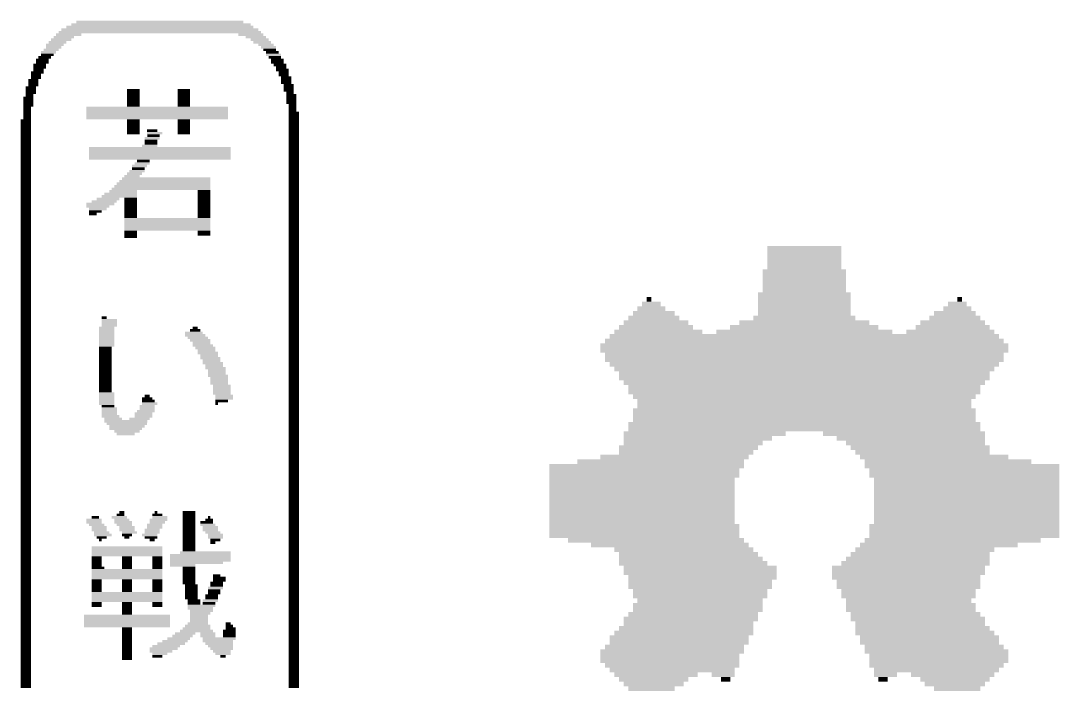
# Model space of a CAD drawing. Extents: x 0 to 83, y 0 to 84.2.
# Drawn here: x 62.9 to 75.42, y 55.99 to 64.02 of the extents above; entities that cross this region are included whole.
import ezdxf

# ---------------------------------------------------------------- set-up
doc = ezdxf.new("R2010")
doc.units = 0
doc.layers.add('21', color=253, linetype='CONTINUOUS')

# ---------------------------------------------------------------- blocks, each defined once
blk = doc.blocks.new('RECT')
blk.add_solid([(-0.5, -0.5), (0.5, -0.5), (-0.5, 0.5), (0.5, 0.5)])

msp = doc.modelspace()

# ---------------------------------------------------------------- block references
at = {"layer": '21'}
for p, xscale, yscale in [((64.5887, 63.9706), 2.1641, 0.0305), ((64.5735, 64.0011), 2.0117, 0.0305), ((63.4762, 63.8487), 0.3048, 0.0305), ((64.5735, 63.8792), 2.4384, 0.0305), ((64.5735, 63.9096), 2.3774, 0.0305), ((64.5735, 63.9401), 2.2555, 0.0305), ((65.6707, 63.8487), 0.3048, 0.0305), ((63.3085, 63.7268), 0.2134, 0.0305), ((63.339, 63.7572), 0.2134, 0.0305), ((63.3847, 63.7877), 0.2438, 0.0305), ((63.4152, 63.8182), 0.2438, 0.0305), ((65.7317, 63.8182), 0.2438, 0.0305), ((65.7774, 63.7877), 0.2134, 0.0305), ((65.8079, 63.7572), 0.2134, 0.0305), ((65.8536, 63.7268), 0.1829, 0.0305), ((63.2323, 63.6353), 0.1829, 0.0305), ((63.2171, 63.6048), 0.1524, 0.0305), ((63.2628, 63.6658), 0.1829, 0.0305), ((63.2933, 63.6963), 0.1829, 0.0305), ((65.8841, 63.6963), 0.1829, 0.0305), ((65.8993, 63.6658), 0.1524, 0.0305), ((65.9298, 63.6353), 0.1524, 0.0305), ((65.9451, 63.6048), 0.1829, 0.0305), ((63.1257, 63.4829), 0.1524, 0.0305), ((63.1561, 63.5439), 0.1524, 0.0305), ((63.1561, 63.5134), 0.1524, 0.0305), ((63.1866, 63.5744), 0.1524, 0.0305), ((65.9603, 63.5744), 0.1524, 0.0305), ((65.9908, 63.5439), 0.1524, 0.0305), ((65.9908, 63.5134), 0.1524, 0.0305), ((66.0213, 63.4829), 0.1524, 0.0305), ((63.0952, 63.3915), 0.1524, 0.0305), ((63.0799, 63.361), 0.1219, 0.0305), ((63.1257, 63.4524), 0.1524, 0.0305), ((63.1104, 63.422), 0.1219, 0.0305), ((66.0365, 63.4524), 0.1219, 0.0305), ((66.0517, 63.422), 0.1524, 0.0305), ((66.067, 63.3915), 0.1219, 0.0305), ((66.067, 63.361), 0.1219, 0.0305), ((63.0495, 63.3), 0.1219, 0.0305), ((63.0495, 63.2696), 0.1219, 0.0305), ((63.0495, 63.2391), 0.1219, 0.0305), ((63.0799, 63.3305), 0.1219, 0.0305), ((66.0975, 63.3305), 0.1219, 0.0305), ((66.0975, 63.3), 0.1219, 0.0305), ((66.0975, 63.2696), 0.1219, 0.0305), ((66.1279, 63.2391), 0.1219, 0.0305), ((63.0037, 63.1172), 0.0914, 0.0305), ((63.019, 63.2086), 0.1219, 0.0305), ((63.019, 63.1781), 0.1219, 0.0305), ((63.019, 63.1476), 0.1219, 0.0305), ((64.2534, 63.1781), 0.1524, 0.0305), ((64.2534, 63.1476), 0.1524, 0.0305), ((64.2534, 63.1172), 0.1524, 0.0305), ((64.863, 63.1781), 0.1524, 0.0305), ((64.863, 63.1476), 0.1524, 0.0305), ((64.863, 63.1172), 0.1524, 0.0305), ((66.1279, 63.2086), 0.1219, 0.0305), ((66.1279, 63.1781), 0.1219, 0.0305), ((66.1584, 63.1172), 0.1219, 0.0305), ((66.1432, 63.1476), 0.0914, 0.0305), ((62.9885, 63.0867), 0.1219, 0.0305), ((62.9885, 63.0562), 0.1219, 0.0305), ((62.9885, 63.0257), 0.1219, 0.0305), ((62.9885, 62.9952), 0.1219, 0.0305), ((64.2534, 63.0867), 0.1524, 0.0305), ((64.2534, 63.0562), 0.1524, 0.0305), ((64.2534, 63.0257), 0.1524, 0.0305), ((64.2534, 62.9952), 0.1524, 0.0305), ((64.863, 63.0867), 0.1524, 0.0305), ((64.863, 63.0562), 0.1524, 0.0305), ((64.863, 63.0257), 0.1524, 0.0305), ((64.863, 62.9952), 0.1524, 0.0305), ((66.1584, 63.0867), 0.1219, 0.0305), ((66.1584, 63.0562), 0.1219, 0.0305), ((66.1584, 63.0257), 0.1219, 0.0305), ((66.1737, 62.9952), 0.0914, 0.0305), ((62.9733, 62.9648), 0.0914, 0.0305), ((62.9733, 62.9343), 0.0914, 0.0305), ((62.9733, 62.9038), 0.0914, 0.0305), ((62.9733, 62.8733), 0.0914, 0.0305), ((62.9733, 62.8428), 0.0914, 0.0305), ((64.543, 62.9648), 1.7069, 0.0305), ((64.543, 62.9343), 1.7069, 0.0305), ((64.543, 62.9038), 1.7069, 0.0305), ((64.543, 62.8733), 1.7069, 0.0305), ((64.543, 62.8428), 1.7069, 0.0305), ((66.1889, 62.9038), 0.1219, 0.0305), ((66.1889, 62.8733), 0.1219, 0.0305), ((66.1889, 62.8428), 0.1219, 0.0305), ((66.1737, 62.9648), 0.0914, 0.0305), ((66.1737, 62.9343), 0.0914, 0.0305), ((62.958, 62.8124), 0.1219, 0.0305), ((62.958, 62.7819), 0.1219, 0.0305), ((62.958, 62.7514), 0.1219, 0.0305), ((62.958, 62.7209), 0.1219, 0.0305), ((64.2534, 62.8124), 0.1524, 0.0305), ((64.2534, 62.7819), 0.1524, 0.0305), ((64.2534, 62.7514), 0.1524, 0.0305), ((64.2534, 62.7209), 0.1524, 0.0305), ((64.863, 62.8124), 0.1524, 0.0305), ((64.863, 62.7819), 0.1524, 0.0305), ((64.863, 62.7514), 0.1524, 0.0305), ((64.863, 62.7209), 0.1524, 0.0305), ((66.1889, 62.8124), 0.1219, 0.0305), ((66.1889, 62.7819), 0.1219, 0.0305), ((66.1889, 62.7514), 0.1219, 0.0305), ((66.1889, 62.7209), 0.1219, 0.0305), ((62.958, 62.6904), 0.1219, 0.0305), ((62.958, 62.66), 0.1219, 0.0305), ((62.958, 62.6295), 0.1219, 0.0305), ((62.958, 62.599), 0.1219, 0.0305), ((64.2534, 62.6904), 0.1524, 0.0305), ((64.2534, 62.66), 0.1524, 0.0305), ((64.482, 62.599), 0.1829, 0.0305), ((64.482, 62.6904), 0.1219, 0.0305), ((64.5125, 62.66), 0.1829, 0.0305), ((64.4973, 62.6295), 0.1524, 0.0305), ((64.863, 62.6904), 0.1524, 0.0305), ((64.863, 62.66), 0.1524, 0.0305), ((66.1889, 62.6904), 0.1219, 0.0305), ((66.1889, 62.66), 0.1219, 0.0305), ((66.1889, 62.6295), 0.1219, 0.0305), ((66.1889, 62.599), 0.1219, 0.0305), ((62.958, 62.5685), 0.1219, 0.0305), ((62.958, 62.538), 0.1219, 0.0305), ((62.958, 62.5076), 0.1219, 0.0305), ((62.958, 62.4771), 0.1219, 0.0305), ((64.5735, 62.4771), 1.7069, 0.0305), ((64.4515, 62.5076), 0.1829, 0.0305), ((64.4668, 62.5685), 0.1524, 0.0305), ((64.4668, 62.538), 0.1524, 0.0305), ((66.1889, 62.5685), 0.1219, 0.0305), ((66.1889, 62.538), 0.1219, 0.0305), ((66.1889, 62.5076), 0.1219, 0.0305), ((66.1889, 62.4771), 0.1219, 0.0305), ((62.958, 62.4466), 0.1219, 0.0305), ((62.958, 62.4161), 0.1219, 0.0305), ((62.958, 62.3856), 0.1219, 0.0305), ((62.958, 62.3552), 0.1219, 0.0305), ((64.5735, 62.4466), 1.7069, 0.0305), ((64.5735, 62.4161), 1.7069, 0.0305), ((64.5735, 62.3856), 1.7069, 0.0305), ((64.5735, 62.3552), 1.7069, 0.0305), ((66.1889, 62.4466), 0.1219, 0.0305), ((66.1889, 62.4161), 0.1219, 0.0305), ((66.1889, 62.3856), 0.1219, 0.0305), ((66.1889, 62.3552), 0.1219, 0.0305), ((62.958, 62.3247), 0.1219, 0.0305), ((62.958, 62.2942), 0.1219, 0.0305), ((62.958, 62.2637), 0.1219, 0.0305), ((62.958, 62.2332), 0.1219, 0.0305), ((64.3296, 62.2637), 0.1829, 0.0305), ((64.3144, 62.2332), 0.1524, 0.0305), ((64.3601, 62.2942), 0.1829, 0.0305), ((64.3753, 62.3247), 0.1524, 0.0305), ((66.1889, 62.3247), 0.1219, 0.0305), ((66.1889, 62.2942), 0.1219, 0.0305), ((66.1889, 62.2637), 0.1219, 0.0305), ((66.1889, 62.2332), 0.1219, 0.0305), ((62.958, 62.2028), 0.1219, 0.0305), ((62.958, 62.1723), 0.1219, 0.0305), ((62.958, 62.1418), 0.1219, 0.0305), ((62.958, 62.1113), 0.1219, 0.0305), ((64.6497, 62.1113), 1.0668, 0.0305), ((64.2382, 62.1418), 0.1829, 0.0305), ((64.2687, 62.1723), 0.1829, 0.0305), ((64.2991, 62.2028), 0.1829, 0.0305), ((66.1889, 62.2028), 0.1219, 0.0305), ((66.1889, 62.1723), 0.1219, 0.0305), ((66.1889, 62.1418), 0.1219, 0.0305), ((66.1889, 62.1113), 0.1219, 0.0305), ((62.958, 62.0808), 0.1219, 0.0305), ((62.958, 62.0504), 0.1219, 0.0305), ((62.958, 62.0199), 0.1219, 0.0305), ((62.958, 61.9894), 0.1219, 0.0305), ((64.5887, 61.9894), 1.1887, 0.0305), ((64.6039, 62.0199), 1.1582, 0.0305), ((64.6192, 62.0504), 1.1278, 0.0305), ((64.6344, 62.0808), 1.0973, 0.0305), ((66.1889, 62.0808), 0.1219, 0.0305), ((66.1889, 62.0504), 0.1219, 0.0305), ((66.1889, 62.0199), 0.1219, 0.0305), ((66.1889, 61.9894), 0.1219, 0.0305), ((62.958, 61.9589), 0.1219, 0.0305), ((62.958, 61.9284), 0.1219, 0.0305), ((62.958, 61.898), 0.1219, 0.0305), ((62.958, 61.8675), 0.1219, 0.0305), ((63.9486, 61.8675), 0.2743, 0.0305), ((64.0858, 61.898), 0.4267, 0.0305), ((64.101, 61.9284), 0.3962, 0.0305), ((64.1315, 61.9589), 0.3353, 0.0305), ((64.2229, 61.8675), 0.1524, 0.0305), ((65.1069, 61.9589), 0.1524, 0.0305), ((65.1069, 61.9284), 0.1524, 0.0305), ((65.1069, 61.898), 0.1524, 0.0305), ((65.1069, 61.8675), 0.1524, 0.0305), ((66.1889, 61.9589), 0.1219, 0.0305), ((66.1889, 61.9284), 0.1219, 0.0305), ((66.1889, 61.898), 0.1219, 0.0305), ((66.1889, 61.8675), 0.1219, 0.0305), ((62.958, 61.837), 0.1219, 0.0305), ((62.958, 61.8065), 0.1219, 0.0305), ((62.958, 61.776), 0.1219, 0.0305), ((62.958, 61.7456), 0.1219, 0.0305), ((62.958, 61.7151), 0.1219, 0.0305), ((63.8572, 61.8065), 0.3353, 0.0305), ((63.8267, 61.776), 0.2743, 0.0305), ((63.8267, 61.7456), 0.2134, 0.0305), ((63.7962, 61.7151), 0.1524, 0.0305), ((63.9029, 61.837), 0.3048, 0.0305), ((64.2229, 61.837), 0.1524, 0.0305), ((64.2229, 61.8065), 0.1524, 0.0305), ((64.2229, 61.776), 0.1524, 0.0305), ((64.2229, 61.7456), 0.1524, 0.0305), ((64.2229, 61.7151), 0.1524, 0.0305), ((65.1069, 61.837), 0.1524, 0.0305), ((65.1069, 61.8065), 0.1524, 0.0305), ((65.1069, 61.776), 0.1524, 0.0305), ((65.1069, 61.7456), 0.1524, 0.0305), ((65.1069, 61.7151), 0.1524, 0.0305), ((66.1889, 61.837), 0.1219, 0.0305), ((66.1889, 61.8065), 0.1219, 0.0305), ((66.1889, 61.776), 0.1219, 0.0305), ((66.1889, 61.7456), 0.1219, 0.0305), ((66.1889, 61.7151), 0.1219, 0.0305), ((62.958, 61.6846), 0.1219, 0.0305), ((62.958, 61.6541), 0.1219, 0.0305), ((62.958, 61.6236), 0.1219, 0.0305), ((62.958, 61.5932), 0.1219, 0.0305), ((63.7657, 61.6846), 0.0914, 0.0305), ((64.2229, 61.6846), 0.1524, 0.0305), ((64.2229, 61.6541), 0.1524, 0.0305), ((64.6649, 61.6236), 1.0363, 0.0305), ((64.6649, 61.5932), 1.0363, 0.0305), ((65.1069, 61.6846), 0.1524, 0.0305), ((65.1069, 61.6541), 0.1524, 0.0305), ((66.1889, 61.6846), 0.1219, 0.0305), ((66.1889, 61.6541), 0.1219, 0.0305), ((66.1889, 61.6236), 0.1219, 0.0305), ((66.1889, 61.5932), 0.1219, 0.0305), ((62.958, 61.5627), 0.1219, 0.0305), ((62.958, 61.5322), 0.1219, 0.0305), ((62.958, 61.5017), 0.1219, 0.0305), ((62.958, 61.4712), 0.1219, 0.0305), ((64.6649, 61.5627), 1.0363, 0.0305), ((64.6649, 61.5322), 1.0363, 0.0305), ((64.6649, 61.5017), 1.0363, 0.0305), ((64.2229, 61.4712), 0.1524, 0.0305), ((65.1069, 61.4712), 0.1524, 0.0305), ((66.1889, 61.5627), 0.1219, 0.0305), ((66.1889, 61.5322), 0.1219, 0.0305), ((66.1889, 61.5017), 0.1219, 0.0305), ((66.1889, 61.4712), 0.1219, 0.0305), ((62.958, 61.4408), 0.1219, 0.0305), ((62.958, 61.4103), 0.1219, 0.0305), ((62.958, 61.3798), 0.1219, 0.0305), ((62.958, 61.3493), 0.1219, 0.0305), ((64.2229, 61.4408), 0.1524, 0.0305), ((64.2229, 61.4103), 0.1524, 0.0305), ((65.1069, 61.4408), 0.1524, 0.0305), ((66.1889, 61.4408), 0.1219, 0.0305), ((66.1889, 61.4103), 0.1219, 0.0305), ((66.1889, 61.3798), 0.1219, 0.0305), ((66.1889, 61.3493), 0.1219, 0.0305), ((62.958, 61.3188), 0.1219, 0.0305), ((62.958, 61.2884), 0.1219, 0.0305), ((62.958, 61.2579), 0.1219, 0.0305), ((62.958, 61.2274), 0.1219, 0.0305), ((66.1889, 61.3188), 0.1219, 0.0305), ((66.1889, 61.2884), 0.1219, 0.0305), ((66.1889, 61.2579), 0.1219, 0.0305), ((66.1889, 61.2274), 0.1219, 0.0305), ((72.3445, 61.2702), 0.8941, 0.0559), ((72.3445, 61.2144), 0.8941, 0.0559), ((62.958, 61.1969), 0.1219, 0.0305), ((62.958, 61.1664), 0.1219, 0.0305), ((62.958, 61.136), 0.1219, 0.0305), ((62.958, 61.1055), 0.1219, 0.0305), ((66.1889, 61.1969), 0.1219, 0.0305), ((66.1889, 61.1664), 0.1219, 0.0305), ((66.1889, 61.136), 0.1219, 0.0305), ((66.1889, 61.1055), 0.1219, 0.0305), ((72.3445, 61.1585), 0.8941, 0.0559), ((72.3445, 61.1026), 0.8941, 0.0559), ((62.958, 61.075), 0.1219, 0.0305), ((62.958, 61.0445), 0.1219, 0.0305), ((62.958, 61.014), 0.1219, 0.0305), ((62.958, 60.9836), 0.1219, 0.0305), ((66.1889, 61.075), 0.1219, 0.0305), ((66.1889, 61.0445), 0.1219, 0.0305), ((66.1889, 61.014), 0.1219, 0.0305), ((66.1889, 60.9836), 0.1219, 0.0305), ((72.3445, 60.9908), 1.0058, 0.0559), ((72.3445, 61.0467), 0.8941, 0.0559), ((62.958, 60.9531), 0.1219, 0.0305), ((62.958, 60.9226), 0.1219, 0.0305), ((62.958, 60.8921), 0.1219, 0.0305), ((62.958, 60.8616), 0.1219, 0.0305), ((66.1889, 60.9531), 0.1219, 0.0305), ((66.1889, 60.9226), 0.1219, 0.0305), ((66.1889, 60.8921), 0.1219, 0.0305), ((66.1889, 60.8616), 0.1219, 0.0305), ((72.3445, 60.935), 1.0058, 0.0559), ((72.3445, 60.8791), 1.0058, 0.0559), ((62.958, 60.8312), 0.1219, 0.0305), ((62.958, 60.8007), 0.1219, 0.0305), ((62.958, 60.7702), 0.1219, 0.0305), ((62.958, 60.7397), 0.1219, 0.0305), ((66.1889, 60.8312), 0.1219, 0.0305), ((66.1889, 60.8007), 0.1219, 0.0305), ((66.1889, 60.7702), 0.1219, 0.0305), ((66.1889, 60.7397), 0.1219, 0.0305), ((72.3445, 60.7114), 1.1176, 0.0559), ((72.3445, 60.8232), 1.0058, 0.0559), ((72.3445, 60.7673), 1.0058, 0.0559), ((62.958, 60.7092), 0.1219, 0.0305), ((62.958, 60.6788), 0.1219, 0.0305), ((62.958, 60.6483), 0.1219, 0.0305), ((62.958, 60.6178), 0.1219, 0.0305), ((62.958, 60.5873), 0.1219, 0.0305), ((66.1889, 60.7092), 0.1219, 0.0305), ((66.1889, 60.6788), 0.1219, 0.0305), ((66.1889, 60.6483), 0.1219, 0.0305), ((66.1889, 60.6178), 0.1219, 0.0305), ((66.1889, 60.5873), 0.1219, 0.0305), ((70.5005, 60.5997), 0.2235, 0.0559), ((70.4726, 60.6556), 0.0559, 0.0559), ((72.3445, 60.6556), 1.1176, 0.0559), ((72.3445, 60.5997), 1.1176, 0.0559), ((74.1886, 60.5997), 0.2235, 0.0559), ((74.2165, 60.6556), 0.0559, 0.0559), ((62.958, 60.5568), 0.1219, 0.0305), ((62.958, 60.5264), 0.1219, 0.0305), ((62.958, 60.4959), 0.1219, 0.0305), ((62.958, 60.4654), 0.1219, 0.0305), ((66.1889, 60.5568), 0.1219, 0.0305), ((66.1889, 60.5264), 0.1219, 0.0305), ((66.1889, 60.4959), 0.1219, 0.0305), ((66.1889, 60.4654), 0.1219, 0.0305), ((70.5284, 60.4879), 0.5029, 0.0559), ((70.5005, 60.5438), 0.3353, 0.0559), ((72.3445, 60.5438), 1.1176, 0.0559), ((72.3445, 60.4879), 1.1176, 0.0559), ((74.1606, 60.4879), 0.5029, 0.0559), ((74.1886, 60.5438), 0.3353, 0.0559), ((62.958, 60.4349), 0.1219, 0.0305), ((62.958, 60.4044), 0.1219, 0.0305), ((62.958, 60.374), 0.1219, 0.0305), ((62.958, 60.3435), 0.1219, 0.0305), ((63.9029, 60.4349), 0.061, 0.0305), ((63.9639, 60.4044), 0.1829, 0.0305), ((63.9639, 60.374), 0.1829, 0.0305), ((63.9639, 60.3435), 0.1829, 0.0305), ((66.1889, 60.4349), 0.1219, 0.0305), ((66.1889, 60.4044), 0.1219, 0.0305), ((66.1889, 60.374), 0.1219, 0.0305), ((66.1889, 60.3435), 0.1219, 0.0305), ((70.5564, 60.3762), 0.7823, 0.0559), ((70.5284, 60.432), 0.6147, 0.0559), ((72.3445, 60.3762), 1.5646, 0.0559), ((72.3445, 60.432), 1.2294, 0.0559), ((74.1327, 60.3762), 0.7823, 0.0559), ((74.1606, 60.432), 0.6147, 0.0559), ((62.958, 60.313), 0.1219, 0.0305), ((62.958, 60.2825), 0.1219, 0.0305), ((62.958, 60.252), 0.1219, 0.0305), ((62.958, 60.2216), 0.1219, 0.0305), ((63.9334, 60.313), 0.1829, 0.0305), ((63.9334, 60.2825), 0.1829, 0.0305), ((63.9334, 60.252), 0.1829, 0.0305), ((63.9334, 60.2216), 0.1829, 0.0305), ((64.9849, 60.252), 0.2134, 0.0305), ((65.0002, 60.2216), 0.2438, 0.0305), ((65.0002, 60.2825), 0.1219, 0.0305), ((65.0002, 60.313), 0.061, 0.0305), ((66.1889, 60.313), 0.1219, 0.0305), ((66.1889, 60.2825), 0.1219, 0.0305), ((66.1889, 60.252), 0.1219, 0.0305), ((66.1889, 60.2216), 0.1219, 0.0305), ((72.3445, 60.2085), 4.6939, 0.0559), ((70.5843, 60.2644), 1.0617, 0.0559), ((70.5564, 60.3203), 0.8941, 0.0559), ((72.3445, 60.2644), 2.1234, 0.0559), ((72.3445, 60.3203), 1.7882, 0.0559), ((74.1048, 60.2644), 1.0617, 0.0559), ((74.1327, 60.3203), 0.8941, 0.0559), ((62.958, 60.1911), 0.1219, 0.0305), ((62.958, 60.1606), 0.1219, 0.0305), ((62.958, 60.1301), 0.1219, 0.0305), ((62.958, 60.0996), 0.1219, 0.0305), ((63.9334, 60.1911), 0.1829, 0.0305), ((63.9334, 60.1606), 0.1829, 0.0305), ((63.9334, 60.1301), 0.1829, 0.0305), ((63.9334, 60.0996), 0.1829, 0.0305), ((65.0307, 60.1911), 0.2438, 0.0305), ((65.0611, 60.1606), 0.2438, 0.0305), ((65.0764, 60.1301), 0.2134, 0.0305), ((65.0916, 60.0996), 0.2438, 0.0305), ((66.1889, 60.1911), 0.1219, 0.0305), ((66.1889, 60.1606), 0.1219, 0.0305), ((66.1889, 60.1301), 0.1219, 0.0305), ((66.1889, 60.0996), 0.1219, 0.0305), ((72.3445, 60.0968), 4.9174, 0.0559), ((72.3445, 60.1526), 4.8057, 0.0559), ((62.958, 60.0692), 0.1219, 0.0305), ((62.958, 60.0387), 0.1219, 0.0305), ((62.958, 60.0082), 0.1219, 0.0305), ((62.958, 59.9777), 0.1219, 0.0305), ((63.9181, 60.0692), 0.1524, 0.0305), ((63.9181, 60.0387), 0.1524, 0.0305), ((63.9181, 60.0082), 0.1524, 0.0305), ((63.9181, 59.9777), 0.1524, 0.0305), ((65.1221, 60.0692), 0.2438, 0.0305), ((65.1373, 60.0387), 0.2134, 0.0305), ((65.1526, 60.0082), 0.2438, 0.0305), ((65.1678, 59.9777), 0.2134, 0.0305), ((66.1889, 60.0692), 0.1219, 0.0305), ((66.1889, 60.0387), 0.1219, 0.0305), ((66.1889, 60.0082), 0.1219, 0.0305), ((66.1889, 59.9777), 0.1219, 0.0305), ((72.3445, 60.0409), 4.9174, 0.0559), ((72.3445, 59.985), 4.8057, 0.0559), ((62.958, 59.9472), 0.1219, 0.0305), ((62.958, 59.9168), 0.1219, 0.0305), ((62.958, 59.8863), 0.1219, 0.0305), ((62.958, 59.8558), 0.1219, 0.0305), ((63.9181, 59.9472), 0.1524, 0.0305), ((63.9181, 59.9168), 0.1524, 0.0305), ((63.9181, 59.8863), 0.1524, 0.0305), ((63.9181, 59.8558), 0.1524, 0.0305), ((65.1831, 59.9472), 0.2438, 0.0305), ((65.1983, 59.9168), 0.2134, 0.0305), ((65.2135, 59.8863), 0.2438, 0.0305), ((65.2288, 59.8558), 0.2134, 0.0305), ((66.1889, 59.9472), 0.1219, 0.0305), ((66.1889, 59.9168), 0.1219, 0.0305), ((66.1889, 59.8863), 0.1219, 0.0305), ((66.1889, 59.8558), 0.1219, 0.0305), ((72.3445, 59.9291), 4.8057, 0.0559), ((72.3445, 59.8732), 4.6939, 0.0559), ((62.958, 59.8253), 0.1219, 0.0305), ((62.958, 59.7948), 0.1219, 0.0305), ((62.958, 59.7644), 0.1219, 0.0305), ((62.958, 59.7339), 0.1219, 0.0305), ((63.9181, 59.8253), 0.1524, 0.0305), ((63.9181, 59.7948), 0.1524, 0.0305), ((63.9181, 59.7644), 0.1524, 0.0305), ((63.9181, 59.7339), 0.1524, 0.0305), ((65.244, 59.8253), 0.2438, 0.0305), ((65.2593, 59.7948), 0.2134, 0.0305), ((65.2593, 59.7644), 0.2134, 0.0305), ((65.2745, 59.7339), 0.2438, 0.0305), ((66.1889, 59.8253), 0.1219, 0.0305), ((66.1889, 59.7948), 0.1219, 0.0305), ((66.1889, 59.7644), 0.1219, 0.0305), ((66.1889, 59.7339), 0.1219, 0.0305), ((72.3445, 59.8174), 4.5822, 0.0559), ((72.3445, 59.7615), 4.4704, 0.0559), ((72.3445, 59.7056), 4.4704, 0.0559), ((62.958, 59.7034), 0.1219, 0.0305), ((62.958, 59.6729), 0.1219, 0.0305), ((62.958, 59.6424), 0.1219, 0.0305), ((62.958, 59.612), 0.1219, 0.0305), ((63.9181, 59.7034), 0.1524, 0.0305), ((63.9181, 59.6729), 0.1524, 0.0305), ((63.9181, 59.6424), 0.1524, 0.0305), ((63.9181, 59.612), 0.1524, 0.0305), ((65.2897, 59.7034), 0.2134, 0.0305), ((65.2897, 59.6729), 0.2134, 0.0305), ((65.2897, 59.6424), 0.2134, 0.0305), ((65.3202, 59.612), 0.2134, 0.0305), ((66.1889, 59.7034), 0.1219, 0.0305), ((66.1889, 59.6729), 0.1219, 0.0305), ((66.1889, 59.6424), 0.1219, 0.0305), ((66.1889, 59.612), 0.1219, 0.0305), ((72.3445, 59.6497), 4.3586, 0.0559), ((72.3445, 59.5938), 4.2469, 0.0559), ((62.958, 59.5815), 0.1219, 0.0305), ((62.958, 59.551), 0.1219, 0.0305), ((62.958, 59.5205), 0.1219, 0.0305), ((62.958, 59.49), 0.1219, 0.0305), ((62.958, 59.4596), 0.1219, 0.0305), ((63.9181, 59.5815), 0.1524, 0.0305), ((63.9181, 59.551), 0.1524, 0.0305), ((63.9334, 59.5205), 0.1829, 0.0305), ((63.9334, 59.49), 0.1829, 0.0305), ((63.9334, 59.4596), 0.1829, 0.0305), ((64.4211, 59.4596), 0.1219, 0.0305), ((64.4211, 59.49), 0.061, 0.0305), ((65.3202, 59.5815), 0.2134, 0.0305), ((65.3202, 59.551), 0.2134, 0.0305), ((65.3202, 59.5205), 0.2134, 0.0305), ((65.3507, 59.49), 0.2134, 0.0305), ((65.3507, 59.4596), 0.2134, 0.0305), ((66.1889, 59.5815), 0.1219, 0.0305), ((66.1889, 59.551), 0.1219, 0.0305), ((66.1889, 59.5205), 0.1219, 0.0305), ((66.1889, 59.49), 0.1219, 0.0305), ((66.1889, 59.4596), 0.1219, 0.0305), ((72.3445, 59.538), 4.2469, 0.0559), ((72.3445, 59.4821), 4.1351, 0.0559), ((62.958, 59.4291), 0.1219, 0.0305), ((62.958, 59.3986), 0.1219, 0.0305), ((62.958, 59.3681), 0.1219, 0.0305), ((62.958, 59.3376), 0.1219, 0.0305), ((63.9334, 59.4291), 0.1829, 0.0305), ((63.9334, 59.3986), 0.1829, 0.0305), ((63.9486, 59.3681), 0.1524, 0.0305), ((63.9639, 59.3376), 0.1829, 0.0305), ((64.4211, 59.3681), 0.1829, 0.0305), ((64.4211, 59.3376), 0.1829, 0.0305), ((64.4363, 59.4291), 0.1524, 0.0305), ((64.4515, 59.3986), 0.1829, 0.0305), ((65.3202, 59.4291), 0.1524, 0.0305), ((65.2593, 59.3986), 0.0305, 0.0305), ((66.1889, 59.4291), 0.1219, 0.0305), ((66.1889, 59.3986), 0.1219, 0.0305), ((66.1889, 59.3681), 0.1219, 0.0305), ((66.1889, 59.3376), 0.1219, 0.0305), ((72.3445, 59.4262), 4.0234, 0.0559), ((72.3445, 59.3703), 4.0234, 0.0559), ((62.958, 59.3072), 0.1219, 0.0305), ((62.958, 59.2767), 0.1219, 0.0305), ((62.958, 59.2462), 0.1219, 0.0305), ((62.958, 59.2157), 0.1219, 0.0305), ((63.9791, 59.2462), 0.2134, 0.0305), ((63.9639, 59.3072), 0.1829, 0.0305), ((63.9639, 59.2767), 0.1829, 0.0305), ((64.0096, 59.2157), 0.2134, 0.0305), ((64.3296, 59.2157), 0.2438, 0.0305), ((64.3753, 59.2767), 0.2134, 0.0305), ((64.3753, 59.2462), 0.2134, 0.0305), ((64.4058, 59.3072), 0.2134, 0.0305), ((66.1889, 59.3072), 0.1219, 0.0305), ((66.1889, 59.2767), 0.1219, 0.0305), ((66.1889, 59.2462), 0.1219, 0.0305), ((66.1889, 59.2157), 0.1219, 0.0305), ((72.3445, 59.3144), 4.1351, 0.0559), ((72.3445, 59.2586), 4.1351, 0.0559), ((72.3445, 59.2027), 4.1351, 0.0559), ((62.958, 59.1852), 0.1219, 0.0305), ((62.958, 59.1547), 0.1219, 0.0305), ((62.958, 59.1243), 0.1219, 0.0305), ((62.958, 59.0938), 0.1219, 0.0305), ((64.162, 59.1852), 0.5182, 0.0305), ((64.1772, 59.1547), 0.4877, 0.0305), ((64.1772, 59.1243), 0.4267, 0.0305), ((64.162, 59.0938), 0.3962, 0.0305), ((66.1889, 59.1852), 0.1219, 0.0305), ((66.1889, 59.1547), 0.1219, 0.0305), ((66.1889, 59.1243), 0.1219, 0.0305), ((66.1889, 59.0938), 0.1219, 0.0305), ((72.3445, 59.1468), 4.2469, 0.0559), ((72.3445, 59.0909), 4.2469, 0.0559), ((62.958, 59.0633), 0.1219, 0.0305), ((62.958, 59.0328), 0.1219, 0.0305), ((62.958, 59.0023), 0.1219, 0.0305), ((62.958, 58.9719), 0.1219, 0.0305), ((64.1772, 59.0633), 0.3048, 0.0305), ((64.162, 59.0328), 0.2134, 0.0305), ((66.1889, 59.0633), 0.1219, 0.0305), ((66.1889, 59.0328), 0.1219, 0.0305), ((66.1889, 59.0023), 0.1219, 0.0305), ((66.1889, 58.9719), 0.1219, 0.0305), ((71.1431, 59.035), 1.9558, 0.0559), ((71.0593, 58.9792), 1.7882, 0.0559), ((73.546, 59.035), 1.9558, 0.0559), ((73.6298, 58.9792), 1.7882, 0.0559), ((62.958, 58.9414), 0.1219, 0.0305), ((62.958, 58.9109), 0.1219, 0.0305), ((62.958, 58.8804), 0.1219, 0.0305), ((62.958, 58.8499), 0.1219, 0.0305), ((66.1889, 58.9414), 0.1219, 0.0305), ((66.1889, 58.9109), 0.1219, 0.0305), ((66.1889, 58.8804), 0.1219, 0.0305), ((66.1889, 58.8499), 0.1219, 0.0305), ((70.9475, 58.8674), 1.6764, 0.0559), ((71.0034, 58.9233), 1.6764, 0.0559), ((73.6857, 58.9233), 1.6764, 0.0559), ((73.7415, 58.8674), 1.6764, 0.0559), ((62.958, 58.8195), 0.1219, 0.0305), ((62.958, 58.789), 0.1219, 0.0305), ((62.958, 58.7585), 0.1219, 0.0305), ((62.958, 58.728), 0.1219, 0.0305), ((66.1889, 58.8195), 0.1219, 0.0305), ((66.1889, 58.789), 0.1219, 0.0305), ((66.1889, 58.7585), 0.1219, 0.0305), ((66.1889, 58.728), 0.1219, 0.0305), ((70.6123, 58.6998), 2.0117, 0.0559), ((70.7799, 58.7556), 1.7882, 0.0559), ((70.9196, 58.8115), 1.6205, 0.0559), ((73.7695, 58.8115), 1.6205, 0.0559), ((73.9092, 58.7556), 1.7882, 0.0559), ((74.0768, 58.6998), 2.0117, 0.0559), ((62.958, 58.6975), 0.1219, 0.0305), ((62.958, 58.6671), 0.1219, 0.0305), ((62.958, 58.6366), 0.1219, 0.0305), ((62.958, 58.6061), 0.1219, 0.0305), ((66.1889, 58.6975), 0.1219, 0.0305), ((66.1889, 58.6671), 0.1219, 0.0305), ((66.1889, 58.6366), 0.1219, 0.0305), ((66.1889, 58.6061), 0.1219, 0.0305), ((70.4446, 58.6439), 2.347, 0.0559), ((70.4167, 58.588), 2.2911, 0.0559), ((74.2445, 58.6439), 2.347, 0.0559), ((74.2724, 58.588), 2.2911, 0.0559), ((62.958, 58.5756), 0.1219, 0.0305), ((62.958, 58.5451), 0.1219, 0.0305), ((62.958, 58.5147), 0.1219, 0.0305), ((62.958, 58.4842), 0.1219, 0.0305), ((66.1889, 58.5756), 0.1219, 0.0305), ((66.1889, 58.5451), 0.1219, 0.0305), ((66.1889, 58.5147), 0.1219, 0.0305), ((66.1889, 58.4842), 0.1219, 0.0305), ((70.3887, 58.4762), 2.2352, 0.0559), ((70.4167, 58.5321), 2.2911, 0.0559), ((74.2724, 58.5321), 2.2911, 0.0559), ((74.3003, 58.4762), 2.2352, 0.0559), ((62.958, 58.4537), 0.1219, 0.0305), ((62.958, 58.4232), 0.1219, 0.0305), ((62.958, 58.3927), 0.1219, 0.0305), ((62.958, 58.3623), 0.1219, 0.0305), ((66.1889, 58.4537), 0.1219, 0.0305), ((66.1889, 58.4232), 0.1219, 0.0305), ((66.1889, 58.3927), 0.1219, 0.0305), ((66.1889, 58.3623), 0.1219, 0.0305), ((70.3887, 58.4204), 2.2352, 0.0559), ((70.3887, 58.3645), 2.2352, 0.0559), ((74.3003, 58.4204), 2.2352, 0.0559), ((74.3003, 58.3645), 2.2352, 0.0559), ((62.958, 58.3318), 0.1219, 0.0305), ((62.958, 58.3013), 0.1219, 0.0305), ((62.958, 58.2708), 0.1219, 0.0305), ((62.958, 58.2403), 0.1219, 0.0305), ((62.958, 58.2099), 0.1219, 0.0305), ((66.1889, 58.3318), 0.1219, 0.0305), ((66.1889, 58.3013), 0.1219, 0.0305), ((66.1889, 58.2708), 0.1219, 0.0305), ((66.1889, 58.2403), 0.1219, 0.0305), ((66.1889, 58.2099), 0.1219, 0.0305), ((70.3887, 58.3086), 2.2352, 0.0559), ((70.3887, 58.2527), 2.2352, 0.0559), ((70.3887, 58.1968), 2.2352, 0.0559), ((74.3003, 58.3086), 2.2352, 0.0559), ((74.3003, 58.2527), 2.2352, 0.0559), ((74.3003, 58.1968), 2.2352, 0.0559), ((62.958, 58.1794), 0.1219, 0.0305), ((62.958, 58.1489), 0.1219, 0.0305), ((62.958, 58.1184), 0.1219, 0.0305), ((62.958, 58.0879), 0.1219, 0.0305), ((64.1163, 58.0879), 0.061, 0.0305), ((64.5277, 58.0879), 0.0305, 0.0305), ((64.924, 58.0879), 0.1524, 0.0305), ((66.1889, 58.1794), 0.1219, 0.0305), ((66.1889, 58.1489), 0.1219, 0.0305), ((66.1889, 58.1184), 0.1219, 0.0305), ((66.1889, 58.0879), 0.1219, 0.0305), ((70.3887, 58.141), 2.2352, 0.0559), ((70.3887, 58.0851), 2.2352, 0.0559), ((74.3003, 58.141), 2.2352, 0.0559), ((74.3003, 58.0851), 2.2352, 0.0559), ((62.958, 58.0575), 0.1219, 0.0305), ((62.958, 58.027), 0.1219, 0.0305), ((62.958, 57.9965), 0.1219, 0.0305), ((62.958, 57.966), 0.1219, 0.0305), ((63.781, 57.9965), 0.1829, 0.0305), ((63.781, 57.966), 0.1829, 0.0305), ((63.7962, 58.027), 0.0914, 0.0305), ((64.0858, 58.027), 0.1829, 0.0305), ((64.1315, 57.966), 0.2134, 0.0305), ((64.1163, 57.9965), 0.1829, 0.0305), ((64.101, 58.0575), 0.0914, 0.0305), ((64.5582, 57.9965), 0.2134, 0.0305), ((64.543, 57.966), 0.1829, 0.0305), ((64.543, 58.0575), 0.1219, 0.0305), ((64.5735, 58.027), 0.1829, 0.0305), ((64.924, 58.0575), 0.1524, 0.0305), ((64.924, 58.027), 0.1524, 0.0305), ((64.924, 57.9965), 0.1524, 0.0305), ((64.924, 57.966), 0.1524, 0.0305), ((65.1373, 57.966), 0.1524, 0.0305), ((65.1678, 57.9965), 0.0914, 0.0305), ((65.1678, 58.027), 0.0305, 0.0305), ((66.1889, 58.0575), 0.1219, 0.0305), ((66.1889, 58.027), 0.1219, 0.0305), ((66.1889, 57.9965), 0.1219, 0.0305), ((66.1889, 57.966), 0.1219, 0.0305), ((70.3887, 58.0292), 2.2352, 0.0559), ((70.3887, 57.9733), 2.2352, 0.0559), ((74.3003, 58.0292), 2.2352, 0.0559), ((74.3003, 57.9733), 2.2352, 0.0559), ((62.958, 57.9356), 0.1219, 0.0305), ((62.958, 57.9051), 0.1219, 0.0305), ((62.958, 57.8746), 0.1219, 0.0305), ((62.958, 57.8441), 0.1219, 0.0305), ((63.8115, 57.9356), 0.1829, 0.0305), ((63.8419, 57.9051), 0.1829, 0.0305), ((63.8419, 57.8746), 0.1829, 0.0305), ((63.8724, 57.8441), 0.1829, 0.0305), ((64.1467, 57.9356), 0.1829, 0.0305), ((64.1772, 57.9051), 0.1829, 0.0305), ((64.1772, 57.8746), 0.1829, 0.0305), ((64.2077, 57.8441), 0.1829, 0.0305), ((64.482, 57.8746), 0.1829, 0.0305), ((64.482, 57.8441), 0.1829, 0.0305), ((64.5125, 57.9356), 0.1829, 0.0305), ((64.5125, 57.9051), 0.1829, 0.0305), ((64.924, 57.9356), 0.1524, 0.0305), ((64.924, 57.9051), 0.1524, 0.0305), ((64.924, 57.8746), 0.1524, 0.0305), ((64.924, 57.8441), 0.1524, 0.0305), ((65.1526, 57.9356), 0.1829, 0.0305), ((65.1831, 57.9051), 0.1829, 0.0305), ((65.1831, 57.8746), 0.1829, 0.0305), ((65.2135, 57.8441), 0.1829, 0.0305), ((66.1889, 57.9356), 0.1219, 0.0305), ((66.1889, 57.9051), 0.1219, 0.0305), ((66.1889, 57.8746), 0.1219, 0.0305), ((66.1889, 57.8441), 0.1219, 0.0305), ((70.4167, 57.9174), 2.2911, 0.0559), ((70.4167, 57.8616), 2.2911, 0.0559), ((74.2724, 57.9174), 2.2911, 0.0559), ((74.2724, 57.8616), 2.2911, 0.0559), ((62.958, 57.8136), 0.1219, 0.0305), ((62.958, 57.7832), 0.1219, 0.0305), ((62.958, 57.7527), 0.1219, 0.0305), ((62.958, 57.7222), 0.1219, 0.0305), ((63.8877, 57.8136), 0.2134, 0.0305), ((63.8724, 57.7832), 0.1219, 0.0305), ((63.8572, 57.7527), 0.0305, 0.0305), ((64.1772, 57.8136), 0.1219, 0.0305), ((64.1772, 57.7832), 0.061, 0.0305), ((64.4515, 57.8136), 0.1829, 0.0305), ((64.4668, 57.7832), 0.1524, 0.0305), ((64.482, 57.7527), 0.061, 0.0305), ((64.924, 57.8136), 0.1524, 0.0305), ((64.924, 57.7832), 0.1524, 0.0305), ((64.924, 57.7527), 0.1524, 0.0305), ((64.924, 57.7222), 0.1524, 0.0305), ((65.244, 57.8136), 0.1829, 0.0305), ((65.244, 57.7832), 0.1829, 0.0305), ((65.244, 57.7527), 0.1219, 0.0305), ((65.2135, 57.7222), 0.061, 0.0305), ((66.1889, 57.8136), 0.1219, 0.0305), ((66.1889, 57.7832), 0.1219, 0.0305), ((66.1889, 57.7527), 0.1219, 0.0305), ((66.1889, 57.7222), 0.1219, 0.0305), ((70.4167, 57.8057), 2.2911, 0.0559), ((70.5564, 57.7498), 2.1234, 0.0559), ((70.724, 57.6939), 1.8999, 0.0559), ((73.9651, 57.6939), 1.8999, 0.0559), ((74.1327, 57.7498), 2.1234, 0.0559), ((74.2724, 57.8057), 2.2911, 0.0559), ((62.958, 57.6917), 0.1219, 0.0305), ((62.958, 57.6612), 0.1219, 0.0305), ((62.958, 57.6308), 0.1219, 0.0305), ((62.958, 57.6003), 0.1219, 0.0305), ((64.1772, 57.6612), 0.8534, 0.0305), ((64.1772, 57.6308), 0.8534, 0.0305), ((64.1772, 57.6003), 0.8534, 0.0305), ((65.1221, 57.6003), 0.6096, 0.0305), ((64.924, 57.6917), 0.1524, 0.0305), ((64.924, 57.6612), 0.1524, 0.0305), ((64.924, 57.6308), 0.1524, 0.0305), ((66.1889, 57.6917), 0.1219, 0.0305), ((66.1889, 57.6612), 0.1219, 0.0305), ((66.1889, 57.6308), 0.1219, 0.0305), ((66.1889, 57.6003), 0.1219, 0.0305), ((70.8917, 57.638), 1.6764, 0.0559), ((70.9475, 57.5822), 1.6764, 0.0559), ((73.7415, 57.5822), 1.6764, 0.0559), ((73.7974, 57.638), 1.6764, 0.0559), ((62.958, 57.5698), 0.1219, 0.0305), ((62.958, 57.5393), 0.1219, 0.0305), ((62.958, 57.5088), 0.1219, 0.0305), ((62.958, 57.4784), 0.1219, 0.0305), ((64.1772, 57.5698), 0.8534, 0.0305), ((63.8115, 57.5393), 0.1219, 0.0305), ((63.8115, 57.5088), 0.1219, 0.0305), ((63.8115, 57.4784), 0.1219, 0.0305), ((64.1772, 57.5393), 0.1219, 0.0305), ((64.1772, 57.5088), 0.1219, 0.0305), ((64.1772, 57.4784), 0.1219, 0.0305), ((64.543, 57.5393), 0.1219, 0.0305), ((64.543, 57.5088), 0.1219, 0.0305), ((64.543, 57.4784), 0.1219, 0.0305), ((65.0611, 57.5698), 0.7315, 0.0305), ((65.0611, 57.5393), 0.7315, 0.0305), ((65.0611, 57.5088), 0.7315, 0.0305), ((65.0154, 57.4784), 0.6401, 0.0305), ((66.1889, 57.5698), 0.1219, 0.0305), ((66.1889, 57.5393), 0.1219, 0.0305), ((66.1889, 57.5088), 0.1219, 0.0305), ((66.1889, 57.4784), 0.1219, 0.0305), ((70.9755, 57.5263), 1.7323, 0.0559), ((71.0034, 57.4704), 1.7882, 0.0559), ((73.6857, 57.4704), 1.7882, 0.0559), ((73.7136, 57.5263), 1.7323, 0.0559), ((62.958, 57.4479), 0.1219, 0.0305), ((62.958, 57.4174), 0.1219, 0.0305), ((62.958, 57.3869), 0.1219, 0.0305), ((62.958, 57.3564), 0.1219, 0.0305), ((63.8267, 57.4174), 0.1524, 0.0305), ((64.1772, 57.3869), 0.8534, 0.0305), ((64.1772, 57.3564), 0.8534, 0.0305), ((63.8115, 57.4479), 0.1219, 0.0305), ((64.1772, 57.4479), 0.1219, 0.0305), ((64.1772, 57.4174), 0.1219, 0.0305), ((64.543, 57.4479), 0.1219, 0.0305), ((64.543, 57.4174), 0.1219, 0.0305), ((64.8478, 57.4479), 0.3048, 0.0305), ((64.924, 57.4174), 0.1524, 0.0305), ((64.924, 57.3869), 0.1524, 0.0305), ((64.924, 57.3564), 0.1524, 0.0305), ((66.1889, 57.4479), 0.1219, 0.0305), ((66.1889, 57.4174), 0.1219, 0.0305), ((66.1889, 57.3869), 0.1219, 0.0305), ((66.1889, 57.3564), 0.1219, 0.0305), ((71.0872, 57.4145), 1.844, 0.0559), ((71.0872, 57.3586), 1.844, 0.0559), ((73.6018, 57.4145), 1.844, 0.0559), ((73.6018, 57.3586), 1.844, 0.0559), ((62.958, 57.326), 0.1219, 0.0305), ((62.958, 57.2955), 0.1219, 0.0305), ((62.958, 57.265), 0.1219, 0.0305), ((62.958, 57.2345), 0.1219, 0.0305), ((64.1772, 57.326), 0.8534, 0.0305), ((64.1772, 57.2955), 0.8534, 0.0305), ((63.8115, 57.265), 0.1219, 0.0305), ((63.8115, 57.2345), 0.1219, 0.0305), ((64.1772, 57.265), 0.1219, 0.0305), ((64.1772, 57.2345), 0.1219, 0.0305), ((64.543, 57.265), 0.1219, 0.0305), ((64.543, 57.2345), 0.1219, 0.0305), ((64.924, 57.326), 0.1524, 0.0305), ((64.924, 57.2955), 0.1524, 0.0305), ((64.924, 57.265), 0.1524, 0.0305), ((64.924, 57.2345), 0.1524, 0.0305), ((65.2593, 57.2345), 0.1524, 0.0305), ((65.2897, 57.2955), 0.1524, 0.0305), ((65.2897, 57.265), 0.1524, 0.0305), ((65.2593, 57.326), 0.0914, 0.0305), ((66.1889, 57.326), 0.1219, 0.0305), ((66.1889, 57.2955), 0.1219, 0.0305), ((66.1889, 57.265), 0.1219, 0.0305), ((66.1889, 57.2345), 0.1219, 0.0305), ((71.0872, 57.2469), 1.7323, 0.0559), ((71.1152, 57.3028), 1.7882, 0.0559), ((73.5739, 57.3028), 1.7882, 0.0559), ((73.6018, 57.2469), 1.7323, 0.0559), ((62.958, 57.204), 0.1219, 0.0305), ((62.958, 57.1736), 0.1219, 0.0305), ((62.958, 57.1431), 0.1219, 0.0305), ((62.958, 57.1126), 0.1219, 0.0305), ((62.958, 57.0821), 0.1219, 0.0305), ((64.1772, 57.1126), 0.8534, 0.0305), ((64.1772, 57.0821), 0.8534, 0.0305), ((63.8115, 57.204), 0.1219, 0.0305), ((63.8115, 57.1736), 0.1219, 0.0305), ((63.8115, 57.1431), 0.1219, 0.0305), ((64.1772, 57.204), 0.1219, 0.0305), ((64.1772, 57.1736), 0.1219, 0.0305), ((64.1772, 57.1431), 0.1219, 0.0305), ((64.543, 57.204), 0.1219, 0.0305), ((64.543, 57.1736), 0.1219, 0.0305), ((64.543, 57.1431), 0.1219, 0.0305), ((64.9545, 57.204), 0.1524, 0.0305), ((64.9545, 57.1736), 0.1524, 0.0305), ((64.9545, 57.1431), 0.1524, 0.0305), ((64.9545, 57.1126), 0.1524, 0.0305), ((64.9545, 57.0821), 0.1524, 0.0305), ((65.1983, 57.0821), 0.1524, 0.0305), ((65.244, 57.1736), 0.1829, 0.0305), ((65.2288, 57.1431), 0.1524, 0.0305), ((65.2288, 57.1126), 0.1524, 0.0305), ((65.2593, 57.204), 0.1524, 0.0305), ((66.1889, 57.204), 0.1219, 0.0305), ((66.1889, 57.1736), 0.1219, 0.0305), ((66.1889, 57.1431), 0.1219, 0.0305), ((66.1889, 57.1126), 0.1219, 0.0305), ((66.1889, 57.0821), 0.1219, 0.0305), ((71.0872, 57.191), 1.7323, 0.0559), ((71.0872, 57.1351), 1.6205, 0.0559), ((71.0872, 57.0792), 1.6205, 0.0559), ((73.6018, 57.191), 1.7323, 0.0559), ((73.6018, 57.1351), 1.6205, 0.0559), ((73.6018, 57.0792), 1.6205, 0.0559), ((62.958, 57.0516), 0.1219, 0.0305), ((62.958, 57.0212), 0.1219, 0.0305), ((62.958, 56.9907), 0.1219, 0.0305), ((62.958, 56.9602), 0.1219, 0.0305), ((64.1772, 57.0516), 0.8534, 0.0305), ((64.1772, 57.0212), 0.8534, 0.0305), ((63.8115, 56.9907), 0.1219, 0.0305), ((63.8115, 56.9602), 0.1219, 0.0305), ((64.1772, 56.9907), 0.1219, 0.0305), ((64.1772, 56.9602), 0.1219, 0.0305), ((64.543, 56.9907), 0.1219, 0.0305), ((64.543, 56.9602), 0.1219, 0.0305), ((64.9545, 57.0516), 0.1524, 0.0305), ((64.9849, 57.0212), 0.1524, 0.0305), ((64.9849, 56.9907), 0.1524, 0.0305), ((65.0764, 56.9602), 0.3353, 0.0305), ((65.1678, 56.9907), 0.1524, 0.0305), ((65.1831, 57.0212), 0.1829, 0.0305), ((65.1983, 57.0516), 0.1524, 0.0305), ((66.1889, 57.0516), 0.1219, 0.0305), ((66.1889, 57.0212), 0.1219, 0.0305), ((66.1889, 56.9907), 0.1219, 0.0305), ((66.1889, 56.9602), 0.1219, 0.0305), ((71.0593, 56.9675), 1.5646, 0.0559), ((71.0872, 57.0234), 1.5088, 0.0559), ((73.6018, 57.0234), 1.5088, 0.0559), ((73.6298, 56.9675), 1.5646, 0.0559), ((62.958, 56.9297), 0.1219, 0.0305), ((62.958, 56.8992), 0.1219, 0.0305), ((62.958, 56.8688), 0.1219, 0.0305), ((62.958, 56.8383), 0.1219, 0.0305), ((64.1772, 56.8383), 1.0363, 0.0305), ((64.1772, 56.9297), 0.1219, 0.0305), ((64.1772, 56.8992), 0.1219, 0.0305), ((64.1772, 56.8688), 0.1219, 0.0305), ((65.0611, 56.9297), 0.3048, 0.0305), ((65.0611, 56.8688), 0.2438, 0.0305), ((65.0459, 56.8383), 0.2134, 0.0305), ((65.0764, 56.8992), 0.2743, 0.0305), ((66.1889, 56.9297), 0.1219, 0.0305), ((66.1889, 56.8992), 0.1219, 0.0305), ((66.1889, 56.8688), 0.1219, 0.0305), ((66.1889, 56.8383), 0.1219, 0.0305), ((71.0034, 56.8557), 1.5646, 0.0559), ((71.0593, 56.9116), 1.5646, 0.0559), ((73.6298, 56.9116), 1.5646, 0.0559), ((73.6857, 56.8557), 1.5646, 0.0559), ((62.958, 56.8078), 0.1219, 0.0305), ((62.958, 56.7773), 0.1219, 0.0305), ((62.958, 56.7468), 0.1219, 0.0305), ((62.958, 56.7164), 0.1219, 0.0305), ((64.1772, 56.8078), 1.0363, 0.0305), ((64.1772, 56.7773), 1.0363, 0.0305), ((64.1772, 56.7468), 1.0363, 0.0305), ((64.1772, 56.7164), 1.0363, 0.0305), ((65.0307, 56.7164), 0.3048, 0.0305), ((65.0307, 56.7468), 0.2438, 0.0305), ((65.0459, 56.8078), 0.2134, 0.0305), ((65.0459, 56.7773), 0.2134, 0.0305), ((65.3964, 56.7468), 0.061, 0.0305), ((65.4117, 56.7164), 0.0914, 0.0305), ((66.1889, 56.8078), 0.1219, 0.0305), ((66.1889, 56.7773), 0.1219, 0.0305), ((66.1889, 56.7468), 0.1219, 0.0305), ((66.1889, 56.7164), 0.1219, 0.0305), ((70.9475, 56.744), 1.5646, 0.0559), ((70.9755, 56.7998), 1.6205, 0.0559), ((73.7136, 56.7998), 1.6205, 0.0559), ((73.7415, 56.744), 1.5646, 0.0559), ((62.958, 56.6859), 0.1219, 0.0305), ((62.958, 56.6554), 0.1219, 0.0305), ((62.958, 56.6249), 0.1219, 0.0305), ((62.958, 56.5944), 0.1219, 0.0305), ((64.1772, 56.6859), 0.1219, 0.0305), ((64.1772, 56.6554), 0.1219, 0.0305), ((64.1772, 56.6249), 0.1219, 0.0305), ((64.1772, 56.5944), 0.1219, 0.0305), ((64.8478, 56.5944), 0.2438, 0.0305), ((64.8783, 56.6249), 0.2438, 0.0305), ((65.0154, 56.6554), 0.3962, 0.0305), ((65.0154, 56.6859), 0.3353, 0.0305), ((65.1526, 56.6249), 0.1829, 0.0305), ((65.1526, 56.5944), 0.1829, 0.0305), ((65.4117, 56.6554), 0.1524, 0.0305), ((65.4117, 56.6249), 0.1524, 0.0305), ((65.4117, 56.5944), 0.1524, 0.0305), ((65.4269, 56.6859), 0.1219, 0.0305), ((66.1889, 56.6859), 0.1219, 0.0305), ((66.1889, 56.6554), 0.1219, 0.0305), ((66.1889, 56.6249), 0.1219, 0.0305), ((66.1889, 56.5944), 0.1219, 0.0305), ((70.8358, 56.5763), 1.6764, 0.0559), ((70.8917, 56.6322), 1.6764, 0.0559), ((70.9196, 56.6881), 1.6205, 0.0559), ((73.7695, 56.6881), 1.6205, 0.0559), ((73.7974, 56.6322), 1.6764, 0.0559), ((73.8533, 56.5763), 1.6764, 0.0559), ((62.958, 56.564), 0.1219, 0.0305), ((62.958, 56.5335), 0.1219, 0.0305), ((62.958, 56.503), 0.1219, 0.0305), ((62.958, 56.4725), 0.1219, 0.0305), ((64.1772, 56.564), 0.1219, 0.0305), ((64.1772, 56.5335), 0.1219, 0.0305), ((64.1772, 56.503), 0.1219, 0.0305), ((64.1772, 56.4725), 0.1219, 0.0305), ((64.6497, 56.4725), 0.3353, 0.0305), ((64.7106, 56.503), 0.3353, 0.0305), ((64.7563, 56.5335), 0.3048, 0.0305), ((64.8021, 56.564), 0.2743, 0.0305), ((65.2897, 56.564), 0.3962, 0.0305), ((65.2745, 56.5335), 0.3658, 0.0305), ((65.2897, 56.503), 0.3353, 0.0305), ((65.305, 56.4725), 0.3048, 0.0305), ((66.1889, 56.564), 0.1219, 0.0305), ((66.1889, 56.5335), 0.1219, 0.0305), ((66.1889, 56.503), 0.1219, 0.0305), ((66.1889, 56.4725), 0.1219, 0.0305), ((70.7799, 56.4646), 1.6764, 0.0559), ((70.8358, 56.5204), 1.6764, 0.0559), ((73.8533, 56.5204), 1.6764, 0.0559), ((73.9092, 56.4646), 1.6764, 0.0559), ((62.958, 56.442), 0.1219, 0.0305), ((62.958, 56.4116), 0.1219, 0.0305), ((62.958, 56.3811), 0.1219, 0.0305), ((62.958, 56.3506), 0.1219, 0.0305), ((64.1772, 56.442), 0.1219, 0.0305), ((64.1772, 56.4116), 0.1219, 0.0305), ((64.1772, 56.3811), 0.1219, 0.0305), ((64.1772, 56.3506), 0.1219, 0.0305), ((64.5887, 56.4116), 0.2743, 0.0305), ((64.6192, 56.442), 0.3353, 0.0305), ((64.5735, 56.3811), 0.1829, 0.0305), ((64.543, 56.3506), 0.1219, 0.0305), ((65.3202, 56.442), 0.2743, 0.0305), ((65.3202, 56.4116), 0.2134, 0.0305), ((65.3355, 56.3811), 0.1829, 0.0305), ((65.3355, 56.3506), 0.061, 0.0305), ((66.1889, 56.442), 0.1219, 0.0305), ((66.1889, 56.4116), 0.1219, 0.0305), ((66.1889, 56.3811), 0.1219, 0.0305), ((66.1889, 56.3506), 0.1219, 0.0305), ((70.752, 56.4087), 1.7323, 0.0559), ((70.724, 56.3528), 1.6764, 0.0559), ((73.9371, 56.4087), 1.7323, 0.0559), ((73.9651, 56.3528), 1.6764, 0.0559), ((62.958, 56.3201), 0.1219, 0.0305), ((62.958, 56.2896), 0.1219, 0.0305), ((62.958, 56.2592), 0.1219, 0.0305), ((62.958, 56.2287), 0.1219, 0.0305), ((64.1772, 56.3201), 0.1219, 0.0305), ((66.1889, 56.3201), 0.1219, 0.0305), ((66.1889, 56.2896), 0.1219, 0.0305), ((66.1889, 56.2592), 0.1219, 0.0305), ((66.1889, 56.2287), 0.1219, 0.0305), ((70.724, 56.2969), 1.6764, 0.0559), ((70.752, 56.241), 1.6205, 0.0559), ((73.9651, 56.2969), 1.6764, 0.0559), ((73.9371, 56.241), 1.6205, 0.0559), ((62.958, 56.1982), 0.1219, 0.0305), ((62.958, 56.1677), 0.1219, 0.0305), ((62.958, 56.1372), 0.1219, 0.0305), ((62.958, 56.1068), 0.1219, 0.0305), ((66.1889, 56.1982), 0.1219, 0.0305), ((66.1889, 56.1677), 0.1219, 0.0305), ((66.1889, 56.1372), 0.1219, 0.0305), ((66.1889, 56.1068), 0.1219, 0.0305), ((70.752, 56.1852), 1.5088, 0.0559), ((70.5564, 56.1293), 1.0058, 0.0559), ((70.5284, 56.0734), 0.8382, 0.0559), ((71.3666, 56.1293), 0.2794, 0.0559), ((71.3946, 56.0734), 0.1118, 0.0559), ((73.9371, 56.1852), 1.5088, 0.0559), ((73.3224, 56.1293), 0.2794, 0.0559), ((73.2945, 56.0734), 0.1118, 0.0559), ((74.1327, 56.1293), 1.0058, 0.0559), ((74.1606, 56.0734), 0.8382, 0.0559), ((62.958, 56.0763), 0.1219, 0.0305), ((62.958, 56.0458), 0.1219, 0.0305), ((62.958, 56.0153), 0.1219, 0.0305), ((62.958, 55.9848), 0.1219, 0.0305), ((66.1889, 56.0763), 0.1219, 0.0305), ((66.1889, 56.0458), 0.1219, 0.0305), ((66.1889, 56.0153), 0.1219, 0.0305), ((66.1889, 55.9848), 0.1219, 0.0305), ((70.5284, 56.0175), 0.7264, 0.0559), ((70.5005, 55.9616), 0.5588, 0.0559), ((74.1606, 56.0175), 0.7264, 0.0559), ((74.1886, 55.9616), 0.5588, 0.0559)]:
    msp.add_blockref('RECT', p, dxfattribs=dict(at, xscale=xscale, yscale=yscale))

doc.saveas('drawing.dxf')
